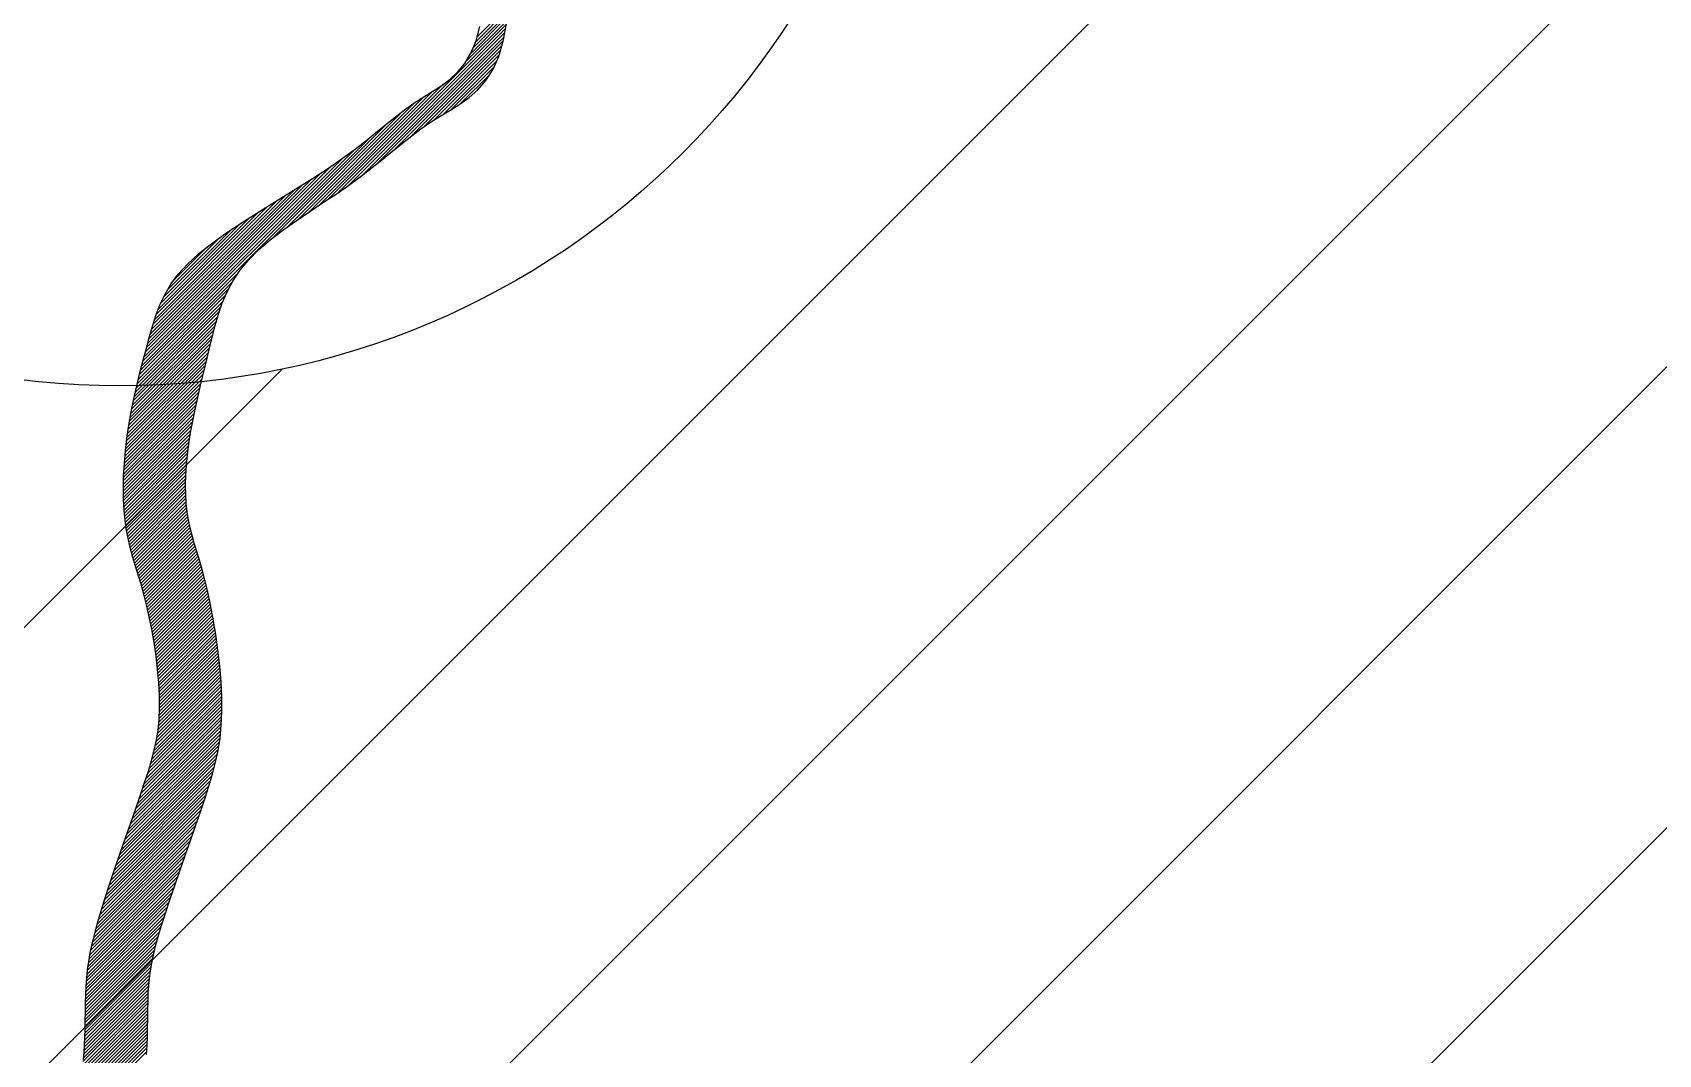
# Model space of a CAD drawing. Header units: metres. Extents: x 511779 to 512620, y 196282 to 196876.
# Drawn here: x 512569.96 to 512576.2, y 196411.23 to 196415.15 of the extents above; entities that cross this region are included whole.
import ezdxf

# ---------------------------------------------------------------- set-up
doc = ezdxf.new("R2010")
doc.units = ezdxf.units.M
doc.header["$MEASUREMENT"] = 0
doc.layers.get('0').update_dxf_attribs({"linetype": 'CONTINUOUS'})
doc.layers.add('KOP', color=7, linetype='CONTINUOUS')
doc.layers.add('sungai', color=45, linetype='CONTINUOUS')

msp = doc.modelspace()

# ---------------------------------------------------------------- hatches: boundary and pattern name
at = {"layer": 'KOP', "ltscale": 0.5}
h = msp.add_hatch(dxfattribs=at)
h.set_pattern_fill('ANSI31', color=1, scale=10, style=0)
h.set_pattern_definition([(45, (71.4876, 0), (-0.8838834765, 0.8838834765), [])])
edge = h.paths.add_edge_path(flags=16)
edge.add_arc((512532.4233, 196433.4781), 3.057, 0, 360)
h.paths.add_polyline_path([(512523.8585, 196440.9504), (512543.8085, 196440.9504), (512543.8085, 196423.8504), (512523.8585, 196423.8504)])
h.paths.add_polyline_path([(512542.3835, 196440.9504), (512562.3335, 196440.9504), (512562.3335, 196423.8504), (512542.3835, 196423.8504)])
edge = h.paths.add_edge_path(flags=16)
edge.add_arc((512551.9548, 196433.4781), 3.057, 0, 360)
h.paths.add_polyline_path([(512560.9085, 196440.9504), (512580.8585, 196440.9504), (512580.8585, 196423.8504), (512560.9085, 196423.8504)])
edge = h.paths.add_edge_path(flags=16)
edge.add_arc((512570.1256, 196433.4781), 3.057, 0, 360)
h.paths.add_polyline_path([(512579.4335, 196425.2754), (512599.3835, 196425.2754), (512599.3835, 196408.1754), (512579.4335, 196408.1754)])
edge = h.paths.add_edge_path(flags=16)
edge.add_arc((512589.1438, 196417.6648), 3.057, 0, 360)
h.paths.add_polyline_path([(512560.9085, 196425.2754), (512580.8585, 196425.2754), (512580.8585, 196408.1754), (512560.9085, 196408.1754)])
h.paths.add_polyline_path([(512542.3835, 196425.2754), (512562.3335, 196425.2754), (512562.3335, 196408.1754), (512542.3835, 196408.1754)])
h.paths.add_polyline_path([(512523.8585, 196425.2754), (512543.8085, 196425.2754), (512543.8085, 196408.1754), (512523.8585, 196408.1754)])
h.paths.add_polyline_path([(512505.3335, 196425.2754), (512525.2835, 196425.2754), (512525.2835, 196408.1754), (512505.3335, 196408.1754)])
h.paths.add_polyline_path([(512523.8585, 196409.6004), (512543.8085, 196409.6004), (512543.8085, 196392.5004), (512523.8585, 196392.5004)])
h.paths.add_polyline_path([(512505.3335, 196409.6004), (512525.2835, 196409.6004), (512525.2835, 196392.5004), (512505.3335, 196392.5004)])
h.paths.add_polyline_path([(512542.3835, 196409.6004), (512562.3335, 196409.6004), (512562.3335, 196392.5004), (512542.3835, 196392.5004)])
h.paths.add_polyline_path([(512560.9085, 196409.6004), (512580.8585, 196409.6004), (512580.8585, 196392.5004), (512560.9085, 196392.5004)])
h.paths.add_polyline_path([(512579.4335, 196409.6004), (512599.3835, 196409.6004), (512599.3835, 196392.5004), (512579.4335, 196392.5004)])
h.paths.add_polyline_path([(512597.9585, 196393.9254), (512617.9085, 196393.9254), (512617.9085, 196376.8254), (512597.9585, 196376.8254)])
h.paths.add_polyline_path([(512579.4335, 196393.9254), (512599.3835, 196393.9254), (512599.3835, 196376.8254), (512579.4335, 196376.8254)])
h.paths.add_polyline_path([(512560.9085, 196393.9254), (512580.8585, 196393.9254), (512580.8585, 196376.8254), (512560.9085, 196376.8254)])
h.paths.add_polyline_path([(512542.3835, 196393.9254), (512562.3335, 196393.9254), (512562.3335, 196376.8254), (512542.3835, 196376.8254)])
h.paths.add_polyline_path([(512523.8585, 196393.9254), (512543.8085, 196393.9254), (512543.8085, 196376.8254), (512523.8585, 196376.8254)])
edge = h.paths.add_edge_path(flags=16)
edge.add_arc((512571.0155, 196385.1874), 3.057, 0, 360)
edge = h.paths.add_edge_path(flags=16)
edge.add_arc((512551.7902, 196384.481), 3.057, 0, 360)
edge = h.paths.add_edge_path(flags=16)
edge.add_arc((512532.9877, 196384.481), 3.057, 0, 360)
edge = h.paths.add_edge_path(flags=16)
edge.add_arc((512533.8992, 196400.4208), 3.057, 0, 360)
edge = h.paths.add_edge_path(flags=16)
edge.add_arc((512514.3971, 196399.6911), 3.057, 0, 360)
edge = h.paths.add_edge_path(flags=16)
edge.add_arc((512515.1553, 196416.9261), 3.057, 0, 360)
edge = h.paths.add_edge_path(flags=16)
edge.add_arc((512533.5705, 196417.021), 3.057, 0, 360)
edge = h.paths.add_edge_path(flags=16)
edge.add_arc((512552.1483, 196417.1058), 3.057, 0, 360)
edge = h.paths.add_edge_path(flags=16)
edge.add_arc((512552.9492, 196400.5565), 3.057, 0, 360)
edge = h.paths.add_edge_path(flags=16)
edge.add_arc((512570.3514, 196400.5565), 3.057, 0, 360)
edge = h.paths.add_edge_path(flags=16)
edge.add_arc((512570.2939, 196416.8525), 3.057, 0, 360)
edge = h.paths.add_edge_path(flags=16)
edge.add_arc((512589.2652, 196401.2038), 3.057, 0, 360)
edge = h.paths.add_edge_path(flags=16)
edge.add_arc((512589.7985, 196384.821), 3.057, 0, 360)
edge = h.paths.add_edge_path(flags=16)
edge.add_arc((512608.2133, 196384.9436), 3.057, 0, 360)

# ---------------------------------------------------------------- linework, layer by layer
at = {"color": 5, "ltscale": 30}
msp.add_circle((512570.2939, 196416.8525), 3.057, dxfattribs=at)
at = {"layer": 'sungai', "color": 43, "ltscale": 30}
for p, q in [((512571.6224, 196415.0403), (512571.7793, 196415.1972)), ((512571.6414, 196415.0721), (512571.7814, 196415.2121)), ((512571.6504, 196415.0938), (512571.7835, 196415.2269)), ((512571.6594, 196415.1156), (512571.7856, 196415.2418)), ((512571.6645, 196415.1336), (512571.7876, 196415.2567)), ((512571.1321, 196414.5371), (512571.7771, 196415.1822)), ((512571.1738, 196414.5661), (512571.7741, 196415.1663)), ((512571.222, 196414.6015), (512571.771, 196415.1505)), ((512571.2816, 196414.6483), (512571.7679, 196415.1346)), ((512571.3506, 196414.7044), (512571.7648, 196415.1187)), ((512571.4146, 196414.7557), (512571.7598, 196415.1009)), ((512571.462, 196414.7903), (512571.7546, 196415.0829)), ((512571.4997, 196414.8152), (512571.7494, 196415.0649)), ((512571.5329, 196414.8356), (512571.741, 196415.0437)), ((512571.5653, 196414.8552), (512571.7307, 196415.0206)), ((512571.093, 196414.5109), (512571.5346, 196414.9525)), ((512571.6009, 196414.878), (512571.7144, 196414.9915)), ((512571.016, 196414.4595), (512571.4618, 196414.9053)), ((512571.0545, 196414.4852), (512571.4958, 196414.9264)), ((512571.6644, 196414.9287), (512571.6701, 196414.9344)), ((512570.9326, 196414.4016), (512571.3796, 196414.8487)), ((512570.9762, 196414.4325), (512571.4259, 196414.8821)), ((512570.8809, 196414.3628), (512571.3197, 196414.8015)), ((512570.3778, 196413.8724), (512571.254, 196414.7486)), ((512570.3822, 196413.8896), (512571.1962, 196414.7037)), ((512570.3868, 196413.907), (512571.1476, 196414.6678)), ((512570.3914, 196413.9245), (512571.1057, 196414.6388)), ((512570.3961, 196413.9419), (512571.0675, 196414.6133)), ((512570.401, 196413.9596), (512571.0308, 196414.5894)), ((512570.4059, 196413.9773), (512570.9965, 196414.5679)), ((512570.411, 196413.9952), (512570.9623, 196414.5465)), ((512570.4161, 196414.0132), (512570.9289, 196414.5259)), ((512570.4215, 196414.0313), (512570.8955, 196414.5053)), ((512570.4276, 196414.0502), (512570.8619, 196414.4845)), ((512570.4337, 196414.0691), (512570.8281, 196414.4635)), ((512570.4417, 196414.0899), (512570.7931, 196414.4413)), ((512570.45, 196414.111), (512570.7573, 196414.4183)), ((512570.4616, 196414.1354), (512570.7193, 196414.3931)), ((512570.4768, 196414.1634), (512570.6773, 196414.3639)), ((512570.5008, 196414.2002), (512570.6275, 196414.3269)), ((512570.3734, 196413.8553), (512570.75, 196414.2319)), ((512570.3611, 196413.8046), (512570.6994, 196414.1429)), ((512570.3652, 196413.8214), (512570.7111, 196414.1674)), ((512570.3692, 196413.8382), (512570.7257, 196414.1948)), ((512570.35, 196413.755), (512570.6754, 196414.0804)), ((512570.3536, 196413.7715), (512570.6822, 196414.1)), ((512570.3573, 196413.7879), (512570.6899, 196414.1205)), ((512570.34, 196413.7067), (512570.6589, 196414.0256)), ((512570.3432, 196413.7227), (512570.6641, 196414.0436)), ((512570.3465, 196413.7387), (512570.6693, 196414.0616)), ((512570.3286, 196413.6441), (512570.6419, 196413.9574)), ((512570.3313, 196413.6596), (512570.646, 196413.9742)), ((512570.3341, 196413.6752), (512570.6502, 196413.9913)), ((512570.3369, 196413.6908), (512570.6545, 196414.0084)), ((512570.3199, 196413.5842), (512570.6258, 196413.8901)), ((512570.3217, 196413.5988), (512570.6298, 196413.9069)), ((512570.324, 196413.6139), (512570.6339, 196413.9238)), ((512570.3263, 196413.629), (512570.6379, 196413.9406)), ((512570.3148, 196413.5407), (512570.6136, 196413.8395)), ((512570.3164, 196413.5551), (512570.6177, 196413.8564)), ((512570.3181, 196413.5696), (512570.6217, 196413.8732)), ((512570.3103, 196413.485), (512570.5979, 196413.7726)), ((512570.3111, 196413.4986), (512570.6017, 196413.7892)), ((512570.3123, 196413.5127), (512570.6056, 196413.8059)), ((512570.3136, 196413.5267), (512570.6096, 196413.8227)), ((512570.308, 196413.4316), (512570.5831, 196413.7066)), ((512570.3083, 196413.4446), (512570.5867, 196413.723)), ((512570.3088, 196413.458), (512570.5903, 196413.7395)), ((512570.3096, 196413.4715), (512570.594, 196413.7559)), ((512570.3075, 196413.4054), (512570.5764, 196413.6744)), ((512570.3076, 196413.3928), (512570.5732, 196413.6583)), ((512570.3078, 196413.4185), (512570.5798, 196413.6905)), ((512570.3078, 196413.3802), (512570.5703, 196413.6426)), ((512570.308, 196413.3676), (512570.5673, 196413.6269)), ((512570.3084, 196413.3552), (512570.5645, 196413.6113)), ((512570.3091, 196413.343), (512570.5621, 196413.596)), ((512570.3097, 196413.3308), (512570.5596, 196413.5808)), ((512570.3103, 196413.3187), (512570.5574, 196413.5658)), ((512570.3114, 196413.307), (512570.5555, 196413.5511)), ((512570.3126, 196413.2953), (512570.5536, 196413.5364)), ((512570.3137, 196413.2836), (512570.5521, 196413.522)), ((512570.315, 196413.2722), (512570.5507, 196413.5078)), ((512570.3166, 196413.261), (512570.5493, 196413.4937)), ((512570.3182, 196413.2498), (512570.5484, 196413.4799)), ((512570.3199, 196413.2386), (512570.5475, 196413.4663)), ((512570.3219, 196413.2279), (512570.5467, 196413.4527)), ((512570.324, 196413.2172), (512570.5464, 196413.4396)), ((512570.326, 196413.2064), (512570.5461, 196413.4265)), ((512570.3284, 196413.196), (512570.5458, 196413.4134)), ((512570.3309, 196413.1857), (512570.5461, 196413.4008)), ((512570.3334, 196413.1754), (512570.5463, 196413.3883)), ((512570.336, 196413.1652), (512570.5466, 196413.3758)), ((512570.3388, 196413.1552), (512570.5474, 196413.3638)), ((512570.3416, 196413.1452), (512570.5481, 196413.3517)), ((512570.3444, 196413.1352), (512570.5491, 196413.3399)), ((512570.3473, 196413.1253), (512570.5503, 196413.3283)), ((512570.3503, 196413.1155), (512570.5516, 196413.3168)), ((512570.3532, 196413.1057), (512570.5531, 196413.3055)), ((512570.3563, 196413.0959), (512570.5549, 196413.2945)), ((512570.3593, 196413.0861), (512570.5566, 196413.2834)), ((512570.3623, 196413.0763), (512570.5588, 196413.2728)), ((512570.3653, 196413.0665), (512570.561, 196413.2622)), ((512570.3683, 196413.0567), (512570.5632, 196413.2516)), ((512570.3713, 196413.0469), (512570.5658, 196413.2414)), ((512570.3742, 196413.0371), (512570.5684, 196413.2313)), ((512570.3771, 196413.0272), (512570.571, 196413.2211)), ((512570.38, 196413.0172), (512570.5739, 196413.2111)), ((512570.3828, 196413.0072), (512570.5768, 196413.2012)), ((512570.3856, 196412.9973), (512570.5796, 196413.1913)), ((512570.3883, 196412.9871), (512570.5826, 196413.1815)), ((512570.3909, 196412.977), (512570.5856, 196413.1716)), ((512570.3935, 196412.9668), (512570.5886, 196413.1618)), ((512570.3961, 196412.9566), (512570.5915, 196413.152)), ((512570.3986, 196412.9462), (512570.5945, 196413.1422)), ((512570.4009, 196412.9358), (512570.5975, 196413.1324)), ((512570.4033, 196412.9253), (512570.6004, 196413.1225)), ((512570.4056, 196412.9149), (512570.6033, 196413.1126)), ((512570.4079, 196412.9044), (512570.6062, 196413.1026)), ((512570.41, 196412.8937), (512570.609, 196413.0927)), ((512570.4121, 196412.883), (512570.6118, 196413.0827)), ((512570.4142, 196412.8723), (512570.6145, 196413.0726)), ((512570.4163, 196412.8616), (512570.6172, 196413.0625)), ((512570.4182, 196412.8507), (512570.6199, 196413.0524)), ((512570.4201, 196412.8398), (512570.6224, 196413.0421)), ((512570.4219, 196412.8288), (512570.6249, 196413.0318)), ((512570.4238, 196412.8179), (512570.6274, 196413.0215)), ((512570.4256, 196412.8069), (512570.6299, 196413.0112)), ((512570.4272, 196412.7957), (512570.6323, 196413.0008)), ((512570.4288, 196412.7845), (512570.6345, 196412.9902)), ((512570.4304, 196412.7734), (512570.6367, 196412.9797)), ((512570.4321, 196412.7622), (512570.639, 196412.9691)), ((512570.4335, 196412.7508), (512570.6412, 196412.9585)), ((512570.4348, 196412.7393), (512570.6433, 196412.9478)), ((512570.4362, 196412.7279), (512570.6453, 196412.9371)), ((512570.4375, 196412.7164), (512570.6473, 196412.9263)), ((512570.4388, 196412.7049), (512570.6493, 196412.9155)), ((512570.4398, 196412.6932), (512570.6514, 196412.9047)), ((512570.4408, 196412.6814), (512570.6532, 196412.8938)), ((512570.4419, 196412.6696), (512570.655, 196412.8828)), ((512570.4429, 196412.6579), (512570.6568, 196412.8718)), ((512570.4436, 196412.6458), (512570.6586, 196412.8608)), ((512570.4442, 196412.6336), (512570.6604, 196412.8497)), ((512570.4449, 196412.6215), (512570.6621, 196412.8387)), ((512570.4455, 196412.6093), (512570.6637, 196412.8274)), ((512570.4456, 196412.5454), (512570.6712, 196412.771)), ((512570.4458, 196412.5968), (512570.6652, 196412.8162)), ((512570.4459, 196412.5841), (512570.6668, 196412.8049)), ((512570.4461, 196412.5715), (512570.6683, 196412.7937)), ((512570.4462, 196412.5587), (512570.6699, 196412.7824)), ((512570.4383, 196412.4613), (512570.6784, 196412.7014)), ((512570.4406, 196412.4764), (512570.6774, 196412.7132)), ((512570.442, 196412.4906), (512570.6763, 196412.7249)), ((512570.4433, 196412.5047), (512570.6751, 196412.7364)), ((512570.4446, 196412.5188), (512570.6738, 196412.7479)), ((512570.4451, 196412.5321), (512570.6725, 196412.7594)), ((512570.4216, 196412.3806), (512570.6828, 196412.6418)), ((512570.4262, 196412.398), (512570.6822, 196412.654)), ((512570.4296, 196412.4142), (512570.6814, 196412.666)), ((512570.4331, 196412.4305), (512570.6804, 196412.6778)), ((512570.4359, 196412.4461), (512570.6794, 196412.6896)), ((512570.3942, 196412.2892), (512570.6849, 196412.58)), ((512570.4005, 196412.3083), (512570.6848, 196412.5927)), ((512570.4063, 196412.3269), (512570.6846, 196412.6052)), ((512570.4118, 196412.3453), (512570.684, 196412.6174)), ((512570.4171, 196412.3633), (512570.6834, 196412.6296)), ((512570.361, 196412.192), (512570.6839, 196412.515)), ((512570.3678, 196412.2116), (512570.6845, 196412.5283)), ((512570.3746, 196412.2312), (512570.6851, 196412.5417)), ((512570.3812, 196412.2507), (512570.6851, 196412.5546)), ((512570.3879, 196412.2701), (512570.685, 196412.5673)), ((512570.3335, 196412.1134), (512570.6796, 196412.4595)), ((512570.3404, 196412.1331), (512570.681, 196412.4737)), ((512570.3473, 196412.1527), (512570.6825, 196412.4879)), ((512570.3541, 196412.1724), (512570.6833, 196412.5016)), ((512570.3063, 196412.0349), (512570.6712, 196412.3998)), ((512570.313, 196412.0545), (512570.6735, 196412.415)), ((512570.3199, 196412.0741), (512570.6759, 196412.4302)), ((512570.3267, 196412.0938), (512570.6782, 196412.4453)), ((512570.2795, 196411.957), (512570.6566, 196412.3341)), ((512570.2861, 196411.9764), (512570.6611, 196412.3513)), ((512570.2928, 196411.9958), (512570.6645, 196412.3676)), ((512570.2995, 196412.0154), (512570.6679, 196412.3838)), ((512570.26, 196411.8991), (512570.6419, 196412.2809)), ((512570.2665, 196411.9183), (512570.6473, 196412.2992)), ((512570.2729, 196411.9376), (512570.6521, 196412.3168)), ((512570.2352, 196411.8232), (512570.6179, 196412.2058)), ((512570.2413, 196411.842), (512570.6242, 196412.2249)), ((512570.2475, 196411.8609), (512570.6304, 196412.2439)), ((512570.2536, 196411.8799), (512570.6364, 196412.2627)), ((512570.2181, 196411.7677), (512570.598, 196412.1475)), ((512570.2236, 196411.7859), (512570.6047, 196412.167)), ((512570.2294, 196411.8045), (512570.6113, 196412.1864)), ((512570.2028, 196411.714), (512570.5777, 196412.0888)), ((512570.2076, 196411.7315), (512570.5845, 196412.1084)), ((512570.2128, 196411.7495), (512570.5913, 196412.128)), ((512570.1898, 196411.6625), (512570.5572, 196412.0299)), ((512570.1939, 196411.6794), (512570.564, 196412.0495)), ((512570.1981, 196411.6964), (512570.5708, 196412.0692)), ((512570.1795, 196411.6138), (512570.5367, 196411.971)), ((512570.1826, 196411.6298), (512570.5435, 196411.9906)), ((512570.1861, 196411.646), (512570.5503, 196412.0103)), ((512570.1701, 196411.5533), (512570.5097, 196411.8929)), ((512570.1722, 196411.5681), (512570.5164, 196411.9124)), ((512570.1742, 196411.583), (512570.5231, 196411.9319)), ((512570.1768, 196411.5983), (512570.5299, 196411.9514)), ((512570.1662, 196411.5109), (512570.49, 196411.8347)), ((512570.1672, 196411.5248), (512570.4965, 196411.8541)), ((512570.1687, 196411.539), (512570.5031, 196411.8734)), ((512570.1638, 196411.4702), (512570.4709, 196411.7773)), ((512570.1644, 196411.4836), (512570.4772, 196411.7964)), ((512570.1652, 196411.4971), (512570.4835, 196411.8155)), ((512570.1622, 196411.4174), (512570.4474, 196411.7026)), ((512570.1625, 196411.4304), (512570.4529, 196411.7209)), ((512570.1628, 196411.4436), (512570.4588, 196411.7396)), ((512570.1632, 196411.4568), (512570.4648, 196411.7584)), ((512570.1615, 196411.3783), (512570.4319, 196411.6487)), ((512570.1617, 196411.3913), (512570.4369, 196411.6665)), ((512570.162, 196411.4043), (512570.4419, 196411.6843)), ((512570.1607, 196411.3263), (512570.4163, 196411.5819)), ((512570.1609, 196411.3394), (512570.4197, 196411.5981)), ((512570.1612, 196411.3524), (512570.4233, 196411.6145)), ((512570.1614, 196411.3654), (512570.4276, 196411.6316)), ((512570.1589, 196411.2733), (512570.4071, 196411.5216)), ((512570.1595, 196411.2867), (512570.409, 196411.5362)), ((512570.16, 196411.3), (512570.4109, 196411.5509)), ((512570.1604, 196411.3132), (512570.4136, 196411.5664)), ((512570.1523, 196411.2027), (512570.4026, 196411.453)), ((512570.1543, 196411.2176), (512570.4031, 196411.4663)), ((512570.1559, 196411.2319), (512570.4038, 196411.4799)), ((512570.1571, 196411.246), (512570.4046, 196411.4934)), ((512570.1581, 196411.2597), (512570.4059, 196411.5075)), ((512570.1377, 196411.1369), (512570.4013, 196411.4006)), ((512570.1426, 196411.1547), (512570.4015, 196411.4136)), ((512570.1466, 196411.1714), (512570.4018, 196411.4266)), ((512570.1499, 196411.1876), (512570.4021, 196411.4398)), ((512570.0831, 196411.0184), (512570.4004, 196411.3356)), ((512570.0992, 196411.0472), (512570.4006, 196411.3486)), ((512570.1127, 196411.0735), (512570.4008, 196411.3616)), ((512570.1233, 196411.0969), (512570.401, 196411.3746)), ((512570.1314, 196411.1179), (512570.4011, 196411.3876)), ((512570.0261, 196410.8974), (512570.3983, 196411.2696)), ((512570.0323, 196410.9164), (512570.3988, 196411.2829)), ((512570.0409, 196410.9377), (512570.3994, 196411.2962)), ((512570.0523, 196410.962), (512570.3997, 196411.3094)), ((512570.0668, 196410.9893), (512570.4001, 196411.3225)), ((512570.0187, 196410.8644), (512570.3967, 196411.2423)), ((512570.0215, 196410.88), (512570.3975, 196411.256))]:
    msp.add_line(p, q, dxfattribs=at)
for points in [[(512570.1537, 196411.2116), (512570.1566, 196411.2382), (512570.1586, 196411.2667), (512570.1599, 196411.2969), (512570.1608, 196411.3283), (512570.1613, 196411.3606), (512570.1618, 196411.3935), (512570.1623, 196411.4265), (512570.1633, 196411.4593), (512570.1648, 196411.4916), (512570.167, 196411.5232), (512570.1703, 196411.5545), (512570.1747, 196411.5865), (512570.1805, 196411.6198), (512570.188, 196411.6551), (512570.1972, 196411.6933), (512570.2085, 196411.735), (512570.2221, 196411.781), (512570.2379, 196411.8318), (512570.2557, 196411.8864), (512570.2749, 196411.9436), (512570.2949, 196412.0021), (512570.3152, 196412.0609), (512570.3353, 196412.1185), (512570.3547, 196412.1739), (512570.3727, 196412.2257), (512570.3889, 196412.2732), (512570.4033, 196412.3169), (512570.4157, 196412.358), (512570.4261, 196412.3975), (512570.4344, 196412.4364), (512570.4405, 196412.4758), (512570.4445, 196412.5167), (512570.4462, 196412.5602), (512570.4457, 196412.607), (512570.443, 196412.6564), (512570.4386, 196412.7075), (512570.4325, 196412.7594), (512570.425, 196412.811), (512570.4164, 196412.8614), (512570.4068, 196412.9097), (512570.3966, 196412.9548), (512570.3859, 196412.9962), (512570.3751, 196413.0343), (512570.3643, 196413.07), (512570.3537, 196413.104), (512570.3437, 196413.1373), (512570.3346, 196413.1705), (512570.3264, 196413.2046), (512570.3195, 196413.2403), (512570.3142, 196413.2782), (512570.3104, 196413.3185), (512570.3081, 196413.3607), (512570.3075, 196413.4048), (512570.3084, 196413.4505), (512570.311, 196413.4975), (512570.3153, 196413.5458), (512570.3212, 196413.5951), (512570.3287, 196413.645), (512570.3377, 196413.6954), (512570.3479, 196413.7458), (512570.359, 196413.7958), (512570.3709, 196413.8452), (512570.3831, 196413.8934), (512570.3956, 196413.9401), (512570.408, 196413.985), (512570.4204, 196414.0278), (512570.4336, 196414.0687), (512570.4488, 196414.1084), (512570.4671, 196414.1471), (512570.4898, 196414.1853), (512570.518, 196414.2235), (512570.5528, 196414.262), (512570.5953, 196414.3014), (512570.6463, 196414.3418), (512570.7043, 196414.3831), (512570.7675, 196414.425), (512570.8338, 196414.4671), (512570.9016, 196414.5091), (512570.9687, 196414.5505), (512571.0335, 196414.5911), (512571.0938, 196414.6305), (512571.1484, 196414.6684), (512571.1976, 196414.7047), (512571.2422, 196414.7392), (512571.283, 196414.7719), (512571.321, 196414.8026), (512571.357, 196414.8313), (512571.3917, 196414.8579), (512571.4261, 196414.8823), (512571.4607, 196414.9046), (512571.4951, 196414.926), (512571.5287, 196414.948), (512571.5607, 196414.9721), (512571.5906, 196414.9997), (512571.6176, 196415.0323), (512571.6411, 196415.0713), (512571.6605, 196415.1183), (512571.6753, 196415.1741)], [(512570.3958, 196411.2298), (512570.3981, 196411.2642), (512570.3995, 196411.2989), (512570.4003, 196411.3337), (512570.4009, 196411.368), (512570.4013, 196411.4016), (512570.4019, 196411.434), (512570.403, 196411.465), (512570.4047, 196411.4943), (512570.4072, 196411.5227), (512570.4109, 196411.551), (512570.416, 196411.5803), (512570.4226, 196411.6114), (512570.431, 196411.6452), (512570.4414, 196411.6827), (512570.4541, 196411.7247), (512570.4691, 196411.772), (512570.4862, 196411.8236), (512570.5048, 196411.8785), (512570.5243, 196411.9354), (512570.5444, 196411.9932), (512570.5645, 196412.0509), (512570.5841, 196412.1072), (512570.6027, 196412.1611), (512570.6199, 196412.2116), (512570.6355, 196412.2596), (512570.6492, 196412.3058), (512570.661, 196412.3512), (512570.6707, 196412.397), (512570.6781, 196412.4439), (512570.683, 196412.493), (512570.6852, 196412.5453), (512570.6848, 196412.6013), (512570.6819, 196412.6602), (512570.6768, 196412.7208), (512570.67, 196412.7817), (512570.6617, 196412.8419), (512570.6522, 196412.9001), (512570.642, 196412.955), (512570.6313, 196413.0054), (512570.6204, 196413.0505), (512570.6096, 196413.0907), (512570.5991, 196413.1271), (512570.589, 196413.1604), (512570.5795, 196413.1915), (512570.5709, 196413.2214), (512570.5633, 196413.251), (512570.557, 196413.2811), (512570.552, 196413.3125), (512570.5485, 196413.3453), (512570.5464, 196413.3795), (512570.5458, 196413.4152), (512570.5467, 196413.4524), (512570.549, 196413.491), (512570.5529, 196413.5311), (512570.5583, 196413.5727), (512570.5653, 196413.6157), (512570.5735, 196413.6599), (512570.5828, 196413.7051), (512570.5929, 196413.751), (512570.6036, 196413.7973), (512570.6146, 196413.8437), (512570.6258, 196413.8901), (512570.6368, 196413.9361), (512570.6477, 196413.9814), (512570.659, 196414.0262), (512570.6718, 196414.0701), (512570.6868, 196414.1134), (512570.705, 196414.1558), (512570.7271, 196414.1974), (512570.7542, 196414.2382), (512570.7871, 196414.278), (512570.8262, 196414.3169), (512570.8707, 196414.3549), (512570.9191, 196414.3921), (512570.9704, 196414.4285), (512571.023, 196414.4642), (512571.0757, 196414.4993), (512571.1272, 196414.5337), (512571.1761, 196414.5677), (512571.2216, 196414.6012), (512571.2638, 196414.634), (512571.3035, 196414.6659), (512571.3413, 196414.6969), (512571.3777, 196414.7266), (512571.4135, 196414.7548), (512571.4492, 196414.7815), (512571.4855, 196414.8064), (512571.5228, 196414.8296), (512571.5605, 196414.8522), (512571.5978, 196414.8757), (512571.6337, 196414.9016), (512571.6675, 196414.9314), (512571.6982, 196414.9664), (512571.7252, 196415.0082), (512571.7475, 196415.0582), (512571.7646, 196415.1173), (512571.7775, 196415.1843)]]:
    msp.add_lwpolyline(points, dxfattribs=at)

doc.saveas('drawing.dxf')
